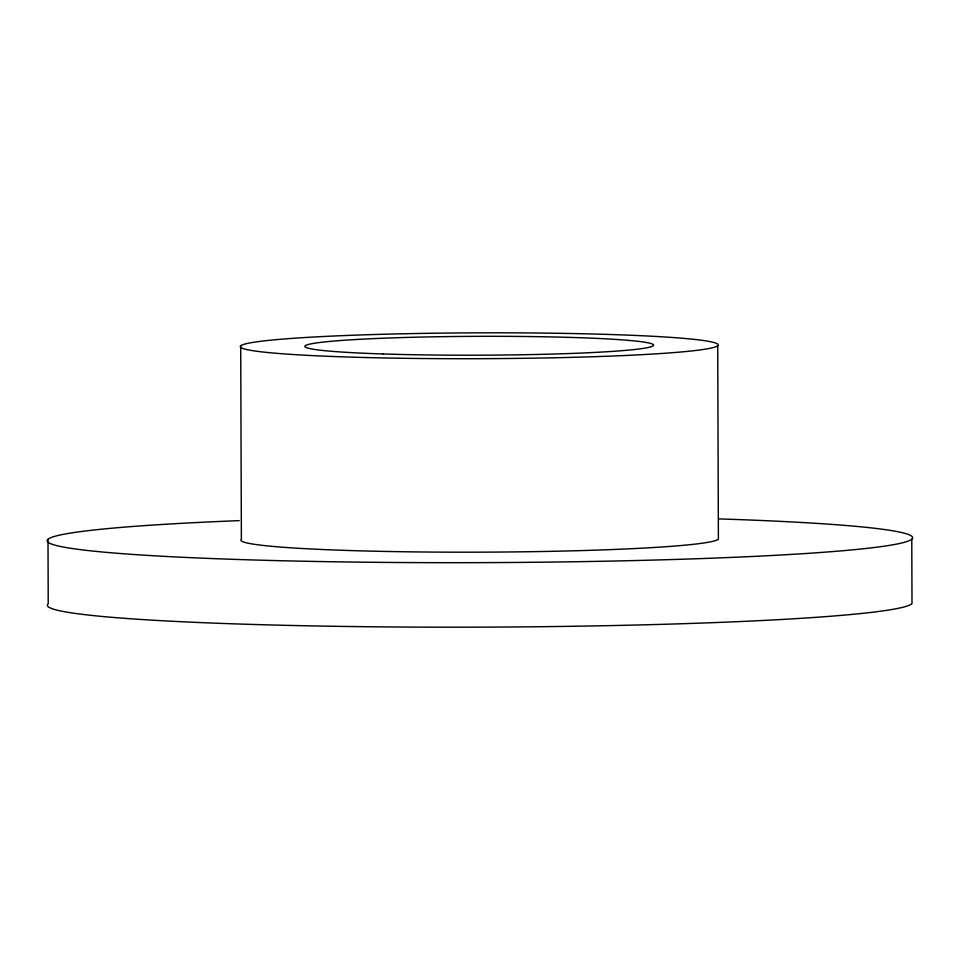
<?xml version="1.0" encoding="UTF-8"?>
<svg xmlns="http://www.w3.org/2000/svg" width="960" height="960" viewBox="0 0 960 960"><rect width="100%" height="100%" fill="white"/><g stroke="black" fill="none" stroke-linecap="round" stroke-linejoin="round"><path stroke-width="1.44" d="M911.772 539.208L912 603.696A432.744 23.4 -0.2 0 1 453.024 627.192A432.744 23.4 -0.2 0 1 48.228 603.768L48 539.28M717.72 345.744A238.98 12.924 -0.2 0 1 347.004 356.988A238.98 12.924 -0.2 0 1 372.912 334.56A238.98 12.924 -0.2 0 1 717.72 345.744L718.392 539.22A238.98 12.924 -0.2 0 1 464.928 552.192A238.98 12.924 -0.2 0 1 241.38 539.268L240.708 345.78M719.292 518.916A432.744 23.4 -0.2 0 1 805.836 553.5A432.744 23.4 -0.2 0 1 154.944 555.828A432.744 23.4 -0.2 0 1 239.22 520.632M382.74 353.952A174.384 9.432 -0.2 0 0 653.256 345.744A174.384 9.432 -0.2 0 0 401.64 337.584A174.384 9.432 -0.2 0 0 382.74 353.952"/></g></svg>
